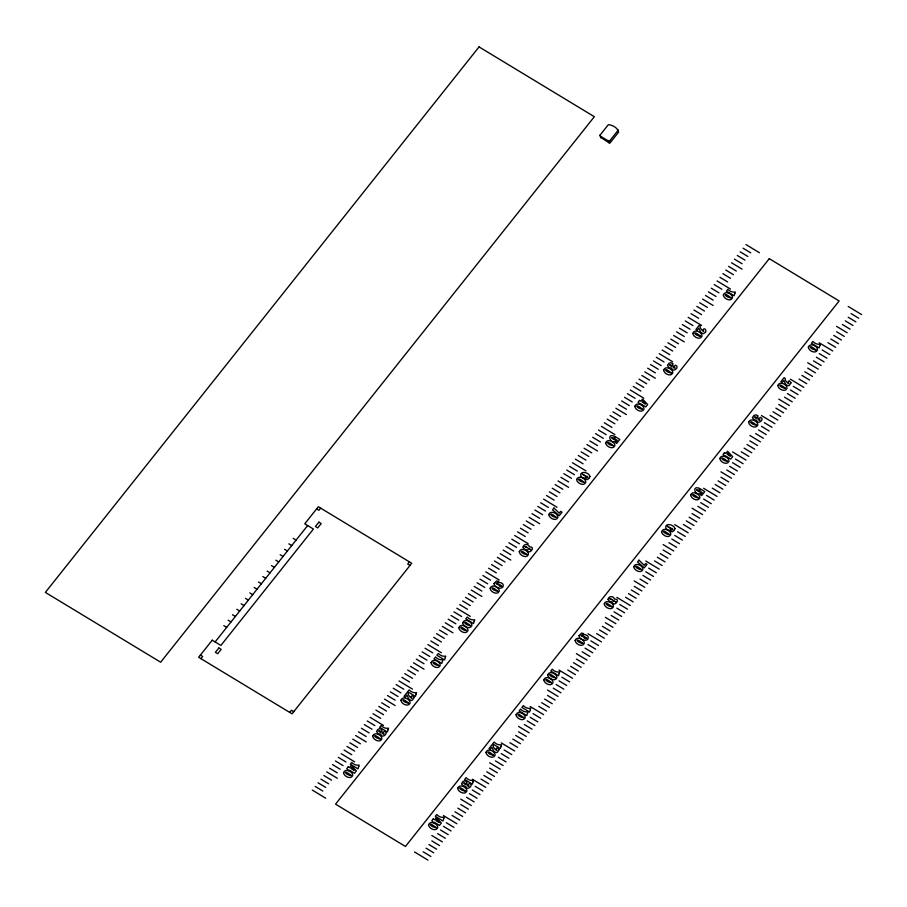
<?xml version="1.0" encoding="UTF-8"?>
<svg xmlns="http://www.w3.org/2000/svg" width="907" height="907" viewBox="0 0 907 907"><rect width="100%" height="100%" fill="white"/><g stroke="black" fill="none" stroke-linecap="round" stroke-linejoin="round"><path stroke-width="1.36" d="M600.967 137.501L609.119 142.887L610.252 142.671L618.529 132.252C617.78 127.649 612.406 125.019 608.359 124.656L600.083 135.064L600.808 137.853M610.252 142.671L609.685 140.88L617.962 130.472M200.957 658.686L202.692 656.498L200.379 655.103M320.659 508.124L318.924 510.301L316.611 508.906M215.118 641.941L307.643 525.561M289.73 712.426L291.464 710.249L293.777 711.644M409.431 561.875L407.697 564.052L410.009 565.446M609.119 142.887L608.552 141.095L609.685 140.88M703.004 333.538L701.009 332.676L698.821 328.277L697.234 330.261L695.93 329.468L699.104 325.477L700.193 326.146C698.889 328.663 706.564 333.957 702.88 330.171C704.535 326.089 707.789 331.939 704.478 333.05A2.336 2.052 -17.5 0 1 703.004 333.538M608.552 141.095L600.241 136.073L600.083 135.064M745.973 244.561L759.42 252.713M848.204 306.453L861.65 314.593M743.071 248.201L750.758 252.849M851.072 313.584L858.759 318.232M740.18 251.84L747.867 256.488M848.181 317.223L855.868 321.872M737.289 255.479L744.976 260.128M845.29 320.851L852.977 325.511M734.398 259.107L742.085 263.767M842.399 324.491L850.086 329.15M731.507 262.747L742.085 269.141M836.628 326.384L847.195 332.778M728.616 266.386L736.303 271.034M836.617 331.769L844.304 336.418M725.725 270.025L733.412 274.674M833.726 335.397L841.413 340.057M722.834 273.653L730.52 278.313M830.835 339.037L838.522 343.696M719.943 277.293L727.629 281.952M827.944 342.676L835.63 347.324M832.739 350.964L819.282 342.823M717.052 280.932L730.509 289.072M714.16 284.571L721.847 289.22M822.161 349.943L829.848 354.603M711.269 288.199L718.956 292.859M819.27 353.583L826.957 358.242M708.378 291.839L716.065 296.498M816.379 357.222L824.066 361.87M705.487 295.478L713.174 300.126M813.488 360.861L821.175 365.51M702.596 299.117L713.163 305.512M807.706 362.755L818.284 369.149M699.705 302.745L707.392 307.405M807.706 368.129L815.393 372.788M696.814 306.385L704.501 311.044M804.815 371.768L812.502 376.416M693.923 310.024L701.61 314.672M801.924 375.407L809.611 380.056M691.032 313.663L698.719 318.312M799.033 379.047L806.72 383.695M688.141 317.303L701.599 325.443M790.371 379.183L803.829 387.334M685.25 320.931L692.937 325.59M793.251 386.314L800.938 390.962M682.359 324.57L690.046 329.218M790.36 389.953L798.035 394.602M679.468 328.209L687.155 332.858M787.457 393.593L795.144 398.241M676.577 331.849L684.263 336.497M784.566 397.221L792.253 401.88M673.686 335.477L684.252 341.882M778.796 399.114L789.362 405.52M670.795 339.116L678.481 343.776M778.784 404.499L786.471 409.148M667.903 342.755L675.59 347.404M775.893 408.139L783.58 412.787M665.012 346.395L672.699 351.043M773.002 411.767L780.689 416.426M662.121 350.023L669.808 354.682M770.111 415.406L777.798 420.066M659.23 353.662L672.677 361.802M761.461 415.553L774.907 423.694M656.339 357.301L664.026 361.95M764.329 422.685L772.016 427.333M653.448 360.941L661.135 365.589M761.438 426.313L769.125 430.972M650.557 364.569L658.244 369.228M758.547 429.952L766.234 434.612M647.666 368.208L655.353 372.868M755.656 433.591L763.343 438.24M644.775 371.847L655.342 378.242M749.885 435.485L760.451 441.879M641.884 375.487L649.571 380.135M749.874 440.859L757.56 445.518M638.993 379.115L646.68 383.774M746.983 444.498L754.669 449.158M636.102 382.754L643.789 387.414M744.091 448.137L751.778 452.786M633.211 386.393L640.898 391.042M741.2 451.777L748.887 456.425M630.32 390.033L643.766 398.173M732.55 451.924L745.996 460.064M627.429 393.672L635.115 398.32M735.418 459.044L743.105 463.704M624.538 397.3L632.224 401.96M732.527 462.683L740.214 467.332M621.646 400.939L629.322 405.588M729.636 466.323L737.323 470.971M618.744 404.579L626.431 409.227M726.745 469.962L734.432 474.61M615.853 408.218L626.431 414.612M720.974 471.844L731.541 478.25M612.962 411.846L620.649 416.506M720.963 477.229L728.65 481.889M610.071 415.485L617.758 420.145M718.072 480.869L725.759 485.517M607.18 419.125L614.867 423.773M715.181 484.508L722.868 489.156M604.289 422.764L611.976 427.412M712.29 488.136L719.977 492.796M601.398 426.392L614.855 434.544M703.628 488.283L717.086 496.435M598.507 430.031L606.193 434.691M706.508 495.415L714.194 500.063M595.616 433.671L603.302 438.319M703.617 499.054L711.303 503.702M592.724 437.31L600.411 441.958M700.726 502.682L708.412 507.342M589.833 440.938L597.52 445.598M697.834 506.321L705.521 510.981M586.942 444.577L597.509 450.983M692.052 508.215L702.63 514.609M584.051 448.217L591.738 452.865M692.052 513.6L699.739 518.248M581.16 451.856L588.847 456.504M689.161 517.228L696.848 521.888M578.269 455.484L585.956 460.144M686.27 520.867L693.957 525.527M575.378 459.123L583.065 463.783M683.379 524.507L691.066 529.155M572.487 462.763L585.945 470.903M674.717 524.654L688.175 532.794M569.596 466.402L577.283 471.05M677.597 531.785L685.284 536.434M566.705 470.041L574.392 474.69M674.706 535.413L682.393 540.073M563.814 473.669L571.501 478.329M671.815 539.053L679.502 543.701M560.923 477.309L568.61 481.957M668.924 542.692L676.599 547.34M558.032 480.948L568.598 487.342M663.142 544.585L673.708 550.98M555.141 484.587L562.828 489.236M663.13 549.959L670.817 554.619M552.25 488.215L559.936 492.875M660.239 553.599L667.926 558.259M549.359 491.855L557.045 496.514M657.348 557.238L665.035 561.887M546.467 495.494L554.154 500.142M654.457 560.877L662.144 565.526M543.576 499.133L557.023 507.274M645.807 561.025L659.253 569.165M540.685 502.761L548.372 507.421M648.675 568.145L656.362 572.805M537.794 506.401L545.481 511.06M645.784 571.784L653.471 576.433M534.903 510.04L542.59 514.688M642.893 575.423L650.58 580.072M532.012 513.679L539.699 518.328M640.002 579.051L647.689 583.711M529.121 517.307L539.688 523.713M634.231 580.945L644.798 587.351M526.23 520.947L533.917 525.607M634.22 586.33L641.907 590.979M523.339 524.586L531.026 529.235M631.329 589.969L639.016 594.618M520.448 528.225L528.135 532.874M628.438 593.597L636.124 598.257M517.557 531.853L525.244 536.513M625.547 597.237L633.233 601.897M514.666 535.493L528.112 543.644M616.896 597.384L630.342 605.525M511.775 539.132L519.462 543.781M619.764 604.516L627.451 609.164M508.884 542.771L516.571 547.42M616.873 608.155L624.56 612.803M505.993 546.411L513.679 551.059M613.982 611.783L621.669 616.443M503.102 550.039L510.788 554.699M611.091 615.422L618.778 620.071M500.211 553.678L510.777 560.072M605.32 617.316L615.887 623.71M497.319 557.317L504.995 561.966M605.309 622.701L612.996 627.349M494.417 560.957L502.104 565.605M602.418 626.329L610.105 630.989M491.526 564.585L499.213 569.245M599.527 629.968L607.214 634.628M488.635 568.224L496.322 572.884M596.636 633.608L604.323 638.256M485.744 571.864L499.201 580.004M587.974 633.755L601.432 641.895M482.853 575.503L490.54 580.151M590.854 640.875L598.541 645.535M479.962 579.131L487.649 583.791M587.963 644.514L595.65 649.174M477.071 582.77L484.757 587.43M585.072 648.154L592.759 652.802M474.18 586.41L481.866 591.058M582.181 651.793L589.867 656.441M471.289 590.049L481.866 596.443M576.41 653.675L586.976 660.081M468.397 593.677L476.084 598.337M576.399 659.06L584.085 663.72M465.506 597.316L473.193 601.976M573.507 662.7L581.194 667.348M462.615 600.956L470.302 605.604M570.616 666.339L578.303 670.987M459.724 604.595L467.411 609.243M567.725 669.967L575.412 674.627M456.833 608.223L470.291 616.375M559.063 670.114L572.521 678.266M453.942 611.862L461.629 616.522M561.943 677.246L569.63 681.894M451.051 615.502L458.738 620.15M559.052 680.885L566.739 685.533M448.16 619.141L455.847 623.789M556.161 684.524L563.848 689.173M445.269 622.78L452.956 627.429M553.27 688.152L560.957 692.812M442.378 626.408L452.944 632.814M547.488 690.046L558.066 696.44M293.199 538.373L296.079 540.107M439.487 630.048L447.174 634.696M547.488 695.431L555.175 700.079M288.857 543.826L291.737 545.572M436.596 633.687L444.283 638.335M544.597 699.07L552.272 703.719M433.705 637.326L441.392 641.975M541.694 702.698L549.381 707.358M284.526 549.279L287.406 551.025M430.814 640.954L438.5 645.614M538.803 706.338L546.49 710.997M280.184 554.733L283.063 556.479M427.923 644.594L441.369 652.734M530.153 706.485L543.599 714.625M425.032 648.233L432.718 652.881M533.021 713.616L540.708 718.265M275.841 560.186L278.732 561.932M422.14 651.872L429.827 656.521M530.13 717.244L537.817 721.904M271.51 565.639L274.39 567.385M419.249 655.5L426.936 660.16M527.239 720.884L534.926 725.543M416.358 659.14L424.045 663.799M524.348 724.523L532.035 729.171M267.168 571.093L270.059 572.839M413.467 662.779L424.034 669.173M518.577 726.416L529.144 732.811M262.837 576.557L265.717 578.292M410.576 666.418L418.263 671.067M518.566 731.79L526.253 736.45M407.685 670.046L415.372 674.706M515.675 735.43L523.362 740.089M258.495 582.011L261.386 583.757M404.794 673.686L412.481 678.345M512.784 739.069L520.471 743.717M254.164 587.464L257.044 589.21M401.903 677.325L409.59 681.973M509.893 742.708L517.58 747.357M399.012 680.964L412.458 689.105M501.242 742.856L514.688 750.996M249.822 592.917L252.702 594.663M396.121 684.592L403.808 689.252M504.111 749.976L511.797 754.635M245.491 598.371L248.371 600.117M393.23 688.232L400.917 692.891M501.22 753.615L508.906 758.263M390.339 691.871L398.026 696.519M498.328 757.254L506.015 761.903M241.149 603.824L244.028 605.57M387.448 695.51L395.135 700.159M495.437 760.882L503.124 765.542M236.818 609.277L239.697 611.023M384.557 699.138L395.123 705.544M489.667 762.776L500.233 769.181M381.666 702.778L389.352 707.437M489.655 768.161L497.342 772.809M232.475 614.731L235.355 616.477M378.775 706.417L386.461 711.065M486.764 771.8L494.451 776.449M228.145 620.195L231.024 621.941M375.883 710.056L383.559 714.705M483.873 775.44L491.56 780.088M372.992 713.696L380.668 718.344M480.982 779.068L488.669 783.727M223.802 625.649L226.682 627.395M370.09 717.324L383.548 725.475M472.32 779.215L485.778 787.367M367.199 720.963L374.886 725.623M475.2 786.346L482.887 790.995M364.308 724.602L371.995 729.251M472.309 789.986L479.996 794.634M361.417 728.242L369.104 732.89M469.418 793.614L477.105 798.273M358.526 731.87L366.213 736.529M466.527 797.253L474.214 801.913M355.635 735.509L366.213 741.903M460.756 799.146L471.323 805.541M352.744 739.148L360.43 743.797M460.745 804.532L468.431 809.18M349.853 742.788L357.539 747.436M457.854 808.16L465.54 812.819M346.962 746.416L354.648 751.075M454.963 811.799L462.649 816.459M344.07 750.055L351.757 754.715M452.071 815.438L459.758 820.087M341.179 753.694L354.637 761.835M443.41 815.586L456.867 823.726M338.288 757.334L345.975 761.982M446.289 822.706L453.976 827.365M335.397 760.962L343.084 765.621M443.398 826.345L451.085 831.005M332.506 764.601L340.193 769.261M440.507 829.984L448.194 834.633M329.615 768.24L337.302 772.889M437.616 833.624L445.303 838.272M326.724 771.88L337.291 778.274M431.834 835.517L442.412 841.911M323.833 775.508L331.52 780.167M431.834 840.891L439.521 845.551M320.942 779.147L328.629 783.807M428.943 844.53L436.63 849.179M318.051 782.786L325.738 787.435M426.052 848.17L433.739 852.818M315.16 786.426L322.847 791.074M423.161 851.809L430.836 856.457M312.269 790.065L325.715 798.205M414.499 851.945L427.945 860.097M618.529 132.252L617.803 129.463M376.552 731.45L378.049 733.661L380.747 734.08C381.28 739.33 389.625 733.037 384.455 731.201L383.015 733.015C386.541 734.987 380.373 734.114 382.777 732.232L381.666 731.552C379.965 734.239 376.394 728.264 380.759 731.643L382.198 729.829L379.931 728.684L377.97 729.33L376.552 731.45M461.55 783.603L463.046 785.813L465.745 786.233C466.289 791.482 474.633 785.179 469.452 783.342L468.012 785.156C471.538 787.129 465.37 786.256 467.785 784.374L466.663 783.705C464.962 786.392 461.391 780.405 465.756 783.795L467.196 781.981L464.928 780.836L462.967 781.471L461.55 783.603M667.495 365.442L668.981 367.652L671.69 368.072C672.223 373.321 680.567 367.018 675.398 365.181L673.946 366.995C677.484 368.968 671.316 368.095 673.72 366.213L672.609 365.544C670.908 368.231 667.337 362.244 671.69 365.634L673.141 363.82L670.863 362.675L668.913 363.31L667.495 365.442M752.493 417.583L753.989 419.794L756.687 420.224C757.22 425.462 765.565 419.17 760.395 417.333L758.944 419.147C762.481 421.12 756.313 420.247 758.717 418.365L757.606 417.685C755.905 420.383 752.334 414.397 756.699 417.787L758.139 415.962L755.86 414.816L753.91 415.463L752.493 417.583M523.044 547.159L524.484 549.268L527.273 549.721C528.668 556.059 536.536 546.173 529.461 546.966C529.087 543.644 523.43 543.52 523.044 547.159M608.053 599.312L609.481 601.42L612.27 601.874C613.665 608.2 621.544 598.314 614.458 599.119C614.084 595.797 608.427 595.661 608.053 599.312M358.719 766.483L357.97 768.864L350.283 764.204L351.723 762.39C354.229 765.032 356.973 765.508 359.183 765.054L358.719 766.483M388.094 729.613L387.346 731.983L379.659 727.335L381.11 725.521C383.604 728.151 386.348 728.627 388.559 728.174L388.094 729.613M416.12 694.002L415.372 696.383L407.685 691.735L409.136 689.921C411.631 692.551 414.374 693.027 416.585 692.574L416.12 694.002M442.537 661.056L441.788 663.436L434.102 658.777L435.553 656.963C438.047 659.604 440.791 660.069 443.001 659.616L442.537 661.056M445.326 657.552L444.577 659.933L436.891 655.273L438.33 653.459C440.836 656.101 443.58 656.566 445.791 656.112L445.326 657.552M443.716 818.636L442.967 821.005L435.281 816.357L436.721 814.543C439.226 817.173 441.97 817.649 444.181 817.196L443.716 818.636M474.248 621.17L473.511 623.54L465.824 618.891L467.264 617.077C469.769 619.708 472.513 620.184 474.712 619.73L474.248 621.17M473.091 781.755L472.343 784.136L464.656 779.476L466.107 777.662C468.602 780.303 471.345 780.78 473.556 780.326L473.091 781.755M501.118 746.155L500.381 748.536L492.694 743.876L494.134 742.062C496.628 744.704 499.383 745.169 501.582 744.715L501.118 746.155M527.534 713.197L526.797 715.578L519.11 710.929L520.55 709.115C523.044 711.746 525.799 712.222 527.999 711.768L527.534 713.197M530.323 709.693L529.575 712.074L521.888 707.426L523.339 705.612C525.833 708.242 528.577 708.718 530.788 708.265L530.323 709.693M559.256 673.311L558.508 675.692L550.821 671.044L552.261 669.219C554.767 671.86 557.51 672.336 559.71 671.883L559.256 673.311M734.84 293.403L734.103 295.773L726.416 291.124L727.856 289.31C730.362 291.941 733.105 292.417 735.305 291.963L734.84 293.403M819.849 345.544L819.1 347.925L811.414 343.277L812.853 341.451C815.359 344.093 818.103 344.569 820.302 344.116L819.849 345.544M615.989 439.963C611.806 447.23 604.958 431.879 615.048 436.482L613.608 438.308C607.928 435.213 615.978 441.958 614.538 438.863L615.966 437.072L619.776 439.487L616.681 443.387L615.456 442.639L617.236 440.383L615.989 439.963M700.986 492.116C696.814 499.372 689.955 484.032 700.057 488.635L698.605 490.449C692.925 487.354 700.975 494.1 699.535 491.016L700.964 489.213L704.773 491.639L701.678 495.528L700.453 494.791L702.233 492.535L700.986 492.116M414.091 697.506L412.572 699.921A2.336 2.052 -17.5 0 1 411.098 700.419L409.102 699.546L406.914 695.147L405.327 697.143L404.023 696.349L407.198 692.358L408.286 693.016C406.982 695.544 414.658 700.839 410.973 697.052L412.266 695.42L414.091 697.506M499.088 749.647L497.569 752.073A2.336 2.052 -17.5 0 1 496.095 752.561L494.1 751.699L491.911 747.3L490.324 749.284L489.02 748.502L492.195 744.5L493.283 745.169C491.979 747.697 499.655 752.991 495.97 749.193L497.263 747.572L499.088 749.647M790.995 382.777L789.475 385.192A2.336 2.052 -17.5 0 1 788.013 385.679L786.006 384.817L783.818 380.418L782.231 382.414L780.927 381.62L784.102 377.618L785.201 378.287C783.886 380.815 791.562 386.11 787.877 382.323L789.169 380.691L790.995 382.777M494.066 583.473C493.85 588.405 505.199 590.525 502.954 584.108C501.571 582.748 498.442 581.251 497.592 583.938C497.773 586.047 494.145 581.523 497.206 583.224L498.646 581.41L496.628 580.922L494.066 583.473M579.063 635.614C578.847 640.546 590.196 642.678 587.951 636.261C586.568 634.9 583.45 633.392 582.6 636.09C582.77 638.199 579.142 633.664 582.203 635.376L583.643 633.562L581.636 633.075L579.063 635.614M589.947 476.504L589.199 478.306L587.294 479.633L585.287 479.145L586.727 477.331C589.89 478.987 585.854 474.168 586.205 476.991C584.992 479.293 582.362 477.604 580.979 476.447C578.904 470.302 589.028 471.969 589.947 476.504M674.944 528.656L674.207 530.459L672.291 531.774L670.284 531.287L671.736 529.473C674.887 531.128 670.851 526.309 671.203 529.132C669.99 531.445 667.359 529.756 665.976 528.6C663.901 522.455 674.026 524.121 674.944 528.656M343.583 772.651C343.628 776.177 350.726 779.907 352.687 775.632C353.39 771.846 345.193 767.741 343.583 772.651M372.732 736.053C372.777 739.579 379.874 743.321 381.836 739.046C382.55 735.248 374.353 731.144 372.732 736.053M400.973 700.193C401.019 703.719 408.116 707.46 410.077 703.174C410.78 699.388 402.583 695.284 400.973 700.193M431.063 662.62C431.108 666.146 438.194 669.888 440.167 665.602C440.87 661.815 432.673 657.711 431.063 662.62M458.851 627.667C458.897 631.193 465.994 634.934 467.955 630.648C468.658 626.862 460.461 622.758 458.851 627.667M462.774 622.735C462.819 626.261 469.917 630.002 471.878 625.717C472.581 621.93 464.384 617.826 462.774 622.735M428.58 824.792C428.626 828.329 435.723 832.059 437.684 827.785C438.387 823.987 430.19 819.883 428.58 824.792M490.154 588.292C490.199 591.817 497.297 595.559 499.258 591.285C499.961 587.487 491.764 583.382 490.154 588.292M457.729 788.206C457.786 791.732 464.872 795.462 466.844 791.187C467.547 787.401 459.35 783.297 457.729 788.206M519.269 551.683C519.314 555.209 526.411 558.939 528.373 554.665C529.076 550.866 520.879 546.774 519.269 551.683M485.971 752.345C486.016 755.871 493.113 759.601 495.075 755.327C495.778 751.529 487.581 747.425 485.971 752.345M548.792 514.541C548.837 518.067 555.934 521.797 557.896 517.523C558.61 513.736 550.402 509.632 548.792 514.541M516.06 714.773C516.106 718.299 523.203 722.029 525.164 717.754C525.867 713.968 517.67 709.864 516.06 714.773M576.659 479.486C576.705 483.012 583.802 486.753 585.763 482.479C586.478 478.681 578.269 474.576 576.659 479.486M543.849 679.819C543.894 683.345 550.991 687.075 552.953 682.801C553.667 679.003 545.458 674.91 543.849 679.819M547.771 674.887C547.817 678.413 554.914 682.143 556.875 677.869C557.578 674.071 549.381 669.967 547.771 674.887M605.729 442.843C605.774 446.369 612.871 450.11 614.833 445.825C615.547 442.038 607.35 437.934 605.729 442.843M575.151 640.444C575.197 643.97 582.294 647.7 584.255 643.426C584.97 639.639 576.761 635.535 575.151 640.444M634.866 406.279C634.911 409.805 642.009 413.535 643.97 409.261C644.684 405.474 636.476 401.37 634.866 406.279M604.266 603.824C604.311 607.35 611.409 611.091 613.37 606.817C614.073 603.019 605.876 598.915 604.266 603.824M663.675 370.045C663.72 373.571 670.817 377.301 672.779 373.026C673.493 369.24 665.296 365.136 663.675 370.045M633.789 566.682C633.834 570.208 640.932 573.95 642.893 569.675C643.607 565.877 635.41 561.773 633.789 566.682M692.88 333.311C692.925 336.837 700.023 340.578 701.984 336.293C702.687 332.506 694.49 328.402 692.88 333.311M661.657 531.638C661.702 535.164 668.799 538.894 670.761 534.62C671.475 530.833 663.278 526.729 661.657 531.638M723.367 294.968C723.412 298.494 730.509 302.235 732.471 297.95C733.173 294.163 724.976 290.059 723.367 294.968M690.726 494.995C690.783 498.521 697.868 502.251 699.83 497.977C700.544 494.179 692.347 490.075 690.726 494.995M719.863 458.42C719.909 461.946 727.006 465.688 728.967 461.414C729.682 457.616 721.484 453.511 719.863 458.42M748.672 422.186C748.717 425.712 755.814 429.453 757.776 425.179C758.49 421.381 750.293 417.277 748.672 422.186M777.877 385.464C777.923 388.99 785.02 392.72 786.981 388.445C787.684 384.659 779.487 380.555 777.877 385.464M808.364 347.12C808.409 350.646 815.506 354.376 817.468 350.102C818.182 346.304 809.974 342.2 808.364 347.12M501.594 586.069C498.737 587.94 496.843 581.557 501.594 586.069M582.419 474.168L585.332 475.948L582.419 474.168M586.591 638.211C583.734 640.093 581.852 633.698 586.591 638.211M667.416 526.321L670.33 528.089L667.416 526.321M351.111 775.496C344.547 774.952 342.733 768.376 351.111 775.496M380.26 738.899C373.695 738.355 371.881 731.779 380.26 738.899M408.49 703.038C401.937 702.494 400.123 695.918 408.49 703.038M438.58 665.466C432.027 664.922 430.201 658.346 438.58 665.466M466.379 630.512C459.815 629.968 458.001 623.392 466.379 630.512M470.291 625.581C463.738 625.036 461.924 618.461 470.291 625.581M497.682 591.137C491.118 590.593 489.304 584.017 497.682 591.137M526.786 554.517C520.233 553.973 518.407 547.409 526.786 554.517M556.32 517.387C549.755 516.843 547.941 510.267 556.32 517.387M584.187 482.331C577.623 481.787 575.809 475.211 584.187 482.331M613.257 445.688C606.692 445.144 604.878 438.569 613.257 445.688M436.108 827.638C429.544 827.093 427.73 820.518 436.108 827.638M642.394 409.125C635.83 408.581 634.016 402.005 642.394 409.125M465.257 791.051C458.693 790.507 456.879 783.931 465.257 791.051M671.203 372.89C664.638 372.346 662.824 365.77 671.203 372.89M493.499 755.18C486.934 754.635 485.12 748.06 493.499 755.18M700.408 336.157C693.844 335.613 692.03 329.037 700.408 336.157M523.577 717.618C517.024 717.074 515.21 710.498 523.577 717.618M730.895 297.813C724.33 297.269 722.516 290.693 730.895 297.813M551.377 682.654C544.812 682.109 542.998 675.545 551.377 682.654M555.299 677.722C548.735 677.178 546.921 670.602 555.299 677.722M582.679 643.29C576.115 642.746 574.301 636.17 582.679 643.29M611.783 606.67C605.23 606.125 603.416 599.55 611.783 606.67M641.317 569.528C634.753 568.984 632.939 562.408 641.317 569.528M669.185 534.484C662.62 533.94 660.806 527.364 669.185 534.484M698.254 497.83C691.69 497.285 689.876 490.721 698.254 497.83M727.391 461.266C720.827 460.722 719.013 454.146 727.391 461.266M756.2 425.032C749.636 424.487 747.822 417.912 756.2 425.032M785.405 388.298C778.841 387.765 777.027 381.189 785.405 388.298M815.892 349.955C809.327 349.41 807.513 342.835 815.892 349.955M527.613 547.715L524.892 546.581L527.613 547.715M612.61 599.867L609.889 598.733L612.61 599.867M530.708 549.608L528.69 548.848L530.708 549.608M615.706 601.749L613.688 600.99L615.706 601.749M479.055 46.903L45.35 592.407L160.652 662.201L594.346 116.708L479.055 46.903M212.238 640.195L198.644 657.28L292.043 713.82L411.744 563.27L318.346 506.73L304.763 523.815L313.403 529.053L220.889 645.433L212.238 640.195M218.859 647.972L215.39 652.337L217.703 653.732L221.172 649.367L218.859 647.972M318.901 522.149L315.432 526.514L317.733 527.908L321.203 523.543L318.901 522.149M348.22 766.8L346.78 768.614L349.036 770.746L349.444 770.224L354.467 773.274L356.372 770.871L351.292 765.463L349.58 767.617L348.22 766.8M553.962 508.033L552.522 509.836L559.29 515.652L562.045 512.183L560.662 511.344L559.234 513.135L553.962 508.033M639.503 400.429L638.063 402.243L640.319 404.375L640.727 403.853L645.75 406.903L647.666 404.499L642.575 399.091L640.864 401.245L639.503 400.429M351.519 767.617L350.884 768.41L354.161 770.394L351.519 767.617M642.814 401.245L642.167 402.039L645.444 404.023L642.814 401.245M769.272 258.665L335.556 804.146L405.44 846.458L839.134 300.965L769.272 258.665M433.217 818.953L431.777 820.767L434.034 822.898L434.442 822.377L439.464 825.415L441.38 823.012L436.29 817.615L434.578 819.769L433.217 818.953M638.959 560.175L637.519 561.989L644.287 567.793L647.042 564.324L645.659 563.496L644.231 565.288L638.959 560.175M724.512 452.582L723.06 454.396L725.317 456.527L725.725 456.006L730.747 459.044L732.663 456.64L727.573 451.244L725.861 453.398L724.512 452.582M436.516 819.758L435.882 820.563L439.158 822.547L436.516 819.758M727.811 453.387L727.176 454.192L730.441 456.176L727.811 453.387"/></g></svg>
